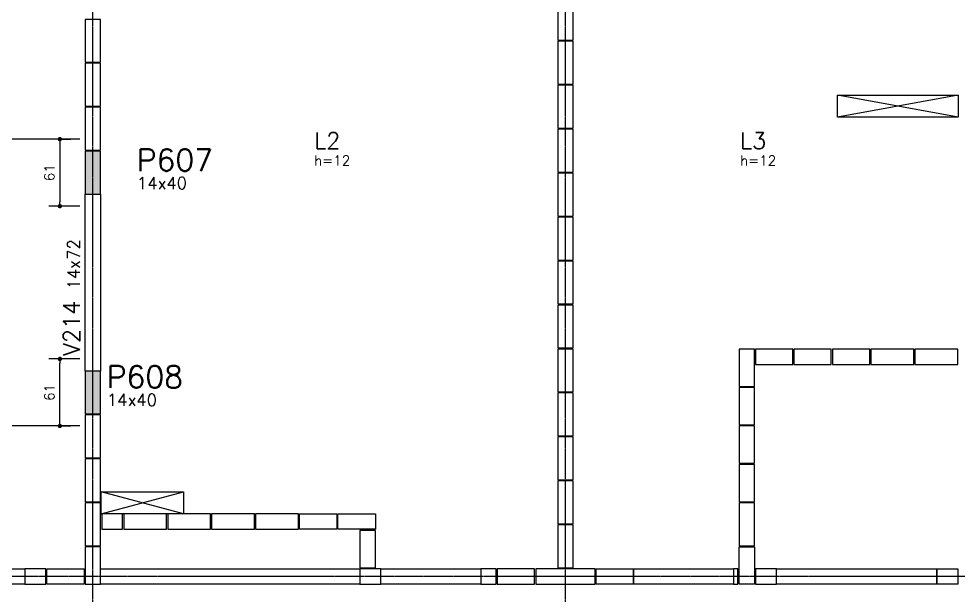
# Model space of a CAD drawing. Extents: x -856 to 20282, y 14720 to 28231.
# Drawn here: x 17952 to 18807, y 15998 to 16523 of the extents above; entities that cross this region are included whole.
import ezdxf

# ---------------------------------------------------------------- set-up
doc = ezdxf.new("R2010")
doc.units = 0
doc.linetypes.add('AXES', pattern=[0.54, 0.3, -0.08, 0.08, -0.08])
doc.layers.get('0').update_dxf_attribs({"linetype": 'CONTINUOUS'})
doc.layers.get('Defpoints').update_dxf_attribs({"linetype": 'CONTINUOUS'})
for name, color, linetype in [('00 - FELIPE', 2, 'CONTINUOUS'), ('EIXOS', 1, 'AXES'), ('H2', 252, 'CONTINUOUS'), ('L-D', 2, 'CONTINUOUS'), ('L-N', 4, 'CONTINUOUS'), ('P-D', 2, 'CONTINUOUS'), ('P-M', 5, 'CONTINUOUS'), ('PENA_1', 1, 'CONTINUOUS'), ('PENA_3', 3, 'CONTINUOUS'), ('PIL-N', 4, 'CONTINUOUS'), ('VIG-D', 2, 'CONTINUOUS'), ('VIG-N', 4, 'CONTINUOUS')]:
    doc.layers.add(name, color=color, linetype=linetype)
doc.styles.add('COTA', font='romans.shx')
doc.styles.get("Standard").update_dxf_attribs({"font": 'ROMANS.SHX'})
doc.styles.add('Texto1', font='romans.shx', dxfattribs={"height": 9})
doc.dimstyles.new('forma', dxfattribs={"dimscale": 5, "dimtxt": 1.8, "dimasz": 0.8, "dimexe": 2, "dimexo": 1, "dimgap": 1, "dimtad": 1, "dimdec": 1, "dimzin": 9, "dimdsep": 46, "dimtxsty": 'COTA', "dimblk1": 'DOT', "dimblk2": 'DOT', "dimsah": 1, "dimcen": 0, "dimdle": 1, "dimclrd": 256, "dimclre": 256, "dimclrt": 2, "dimadec": 0, "dimazin": 0, "dimtfac": 1, "dimtdec": 0, "dimtmove": 0, "dimatfit": 3, "dimfxl": 1, "dimtolj": 1, "dimtzin": 0, "dimarcsym": 0})

# ---------------------------------------------------------------- blocks, each defined once
blk = doc.blocks.new('A$Cf9bf1722')
for points in [[(1084.5, -159), (1194.5, -159), (1194.5, -179), (1084.5, -179)], [(414.5, -520), (489.5, -520), (489.5, -540), (414.5, -540)]]:
    blk.add_lwpolyline(points, close=True)
at = {"layer": 'PENA_1'}
for p, q in [((1194.5, -159), (1084.5, -179)), ((1194.5, -179), (1084.5, -159)), ((489.5, -540), (414.5, -520)), ((414.5, -540), (489.5, -520))]:
    blk.add_line(p, q, dxfattribs=at)
blk = doc.blocks.new('_Dot')
at = {"color": 0, "linetype": 'ByBlock', "lineweight": -2}
blk.add_line((-0.5, 0), (-1, 0), dxfattribs=at)
at = {"color": 0, "linetype": 'ByBlock', "const_width": 0.5}
blk.add_lwpolyline([(-0.25, 0, 1), (0.25, 0, 1)], format="xyb", close=True, dxfattribs=at)
blk = doc.blocks.new('*D1140')
at = {"layer": '00 - FELIPE', "lineweight": -2, "transparency": 16777216}
for p, q in [((18007.43, 16413.45), (17925.36, 16413.45)), ((17935.36, 16156.45), (17935.36, 16409.45)), ((18007.43, 16152.45), (17925.36, 16152.45))]:
    blk.add_line(p, q, dxfattribs=at)
at = {"layer": 'Defpoints', "color": 0, "transparency": 16777216}
for p in [(17935.36, 16413.45), (18012.43, 16413.45), (18012.43, 16152.45)]:
    blk.add_point(p, dxfattribs=at)
at = {"layer": '00 - FELIPE', "lineweight": -2, "transparency": 16777216, "xscale": 4, "yscale": 4, "zscale": 4}
for p, rotation in [((17935.36, 16413.45), 90), ((17935.36, 16152.45), 270)]:
    blk.add_blockref('_Dot', p, dxfattribs=dict(at, rotation=rotation))
at = {"layer": '00 - FELIPE', "color": 2, "transparency": 16777216, "insert": (17925.86, 16282.95), "char_height": 9, "attachment_point": 5, "rotation": 90, "style": 'COTA'}
blk.add_mtext('\\A1;261 ', dxfattribs=at)
blk = doc.blocks.new('*D1141')
at = {"layer": '00 - FELIPE', "lineweight": -2, "transparency": 16777216}
for p, q in [((17988.35, 16413.45), (17999.31, 16413.45)), ((17989.31, 16409.45), (17989.31, 16356.45)), ((18007.43, 16352.45), (17979.31, 16352.45))]:
    blk.add_line(p, q, dxfattribs=at)
at = {"layer": 'Defpoints', "color": 0, "transparency": 16777216}
for p in [(17983.35, 16413.45), (17989.31, 16352.45), (18012.43, 16352.45)]:
    blk.add_point(p, dxfattribs=at)
at = {"layer": '00 - FELIPE', "lineweight": -2, "transparency": 16777216, "xscale": 4, "yscale": 4, "zscale": 4}
for p, rotation in [((17989.31, 16413.45), 90), ((17989.31, 16352.45), 270)]:
    blk.add_blockref('_Dot', p, dxfattribs=dict(at, rotation=rotation))
at = {"layer": '00 - FELIPE', "color": 2, "transparency": 16777216, "insert": (17979.81, 16382.95), "char_height": 9, "attachment_point": 5, "rotation": 90, "style": 'COTA'}
blk.add_mtext('\\A1;61 ', dxfattribs=at)
blk = doc.blocks.new('*D1142')
at = {"layer": '00 - FELIPE', "lineweight": -2, "transparency": 16777216}
for p, q in [((18007.43, 16213.45), (17979.31, 16213.45)), ((17989.31, 16156.45), (17989.31, 16209.45)), ((17988.35, 16152.45), (17999.31, 16152.45))]:
    blk.add_line(p, q, dxfattribs=at)
at = {"layer": 'Defpoints', "color": 0, "transparency": 16777216}
for p in [(17989.31, 16213.45), (18012.43, 16213.45), (17983.35, 16152.45)]:
    blk.add_point(p, dxfattribs=at)
at = {"layer": '00 - FELIPE', "lineweight": -2, "transparency": 16777216, "xscale": 4, "yscale": 4, "zscale": 4}
for p, rotation in [((17989.31, 16213.45), 90), ((17989.31, 16152.45), 270)]:
    blk.add_blockref('_Dot', p, dxfattribs=dict(at, rotation=rotation))
at = {"layer": '00 - FELIPE', "color": 2, "transparency": 16777216, "insert": (17979.81, 16182.95), "char_height": 9, "attachment_point": 5, "rotation": 90, "style": 'COTA'}
blk.add_mtext('\\A1;61 ', dxfattribs=at)

msp = doc.modelspace()

# ---------------------------------------------------------------- hatches: boundary and pattern name
at = {"layer": 'H2'}
for points in [[(18012.43, 16363.45), (18026.43, 16363.45), (18026.43, 16402.45), (18012.43, 16402.45)], [(18012.43, 16163.45), (18026.43, 16163.45), (18026.43, 16202.45), (18012.43, 16202.45)]]:
    msp.add_hatch(color=256, dxfattribs=at).paths.add_polyline_path(points)

# ---------------------------------------------------------------- linework, layer by layer
for points in [[(18442.43, 16542.45), (18442.43, 16503.45), (18456.43, 16503.45), (18456.43, 16542.45), (18442.43, 16542.45)], [(18012.43, 16522.45), (18012.43, 16483.45), (18026.43, 16483.45), (18026.43, 16522.45), (18012.43, 16522.45)], [(18442.43, 16502.45), (18442.43, 16463.45), (18456.43, 16463.45), (18456.43, 16502.45), (18442.43, 16502.45)], [(18012.43, 16482.45), (18012.43, 16443.45), (18026.43, 16443.45), (18026.43, 16482.45), (18012.43, 16482.45)], [(18442.43, 16462.45), (18442.43, 16423.45), (18456.43, 16423.45), (18456.43, 16462.45), (18442.43, 16462.45)], [(18012.43, 16442.45), (18012.43, 16403.45), (18026.43, 16403.45), (18026.43, 16442.45), (18012.43, 16442.45)], [(18442.43, 16422.45), (18442.43, 16383.45), (18456.43, 16383.45), (18456.43, 16422.45), (18442.43, 16422.45)], [(18442.43, 16382.45), (18442.43, 16343.45), (18456.43, 16343.45), (18456.43, 16382.45), (18442.43, 16382.45)], [(18442.43, 16342.45), (18442.43, 16303.45), (18456.43, 16303.45), (18456.43, 16342.45), (18442.43, 16342.45)], [(18442.43, 16302.45), (18442.43, 16263.45), (18456.43, 16263.45), (18456.43, 16302.45), (18442.43, 16302.45)], [(18442.43, 16262.45), (18442.43, 16223.45), (18456.43, 16223.45), (18456.43, 16262.45), (18442.43, 16262.45)], [(18442.43, 16222.45), (18442.43, 16183.45), (18456.43, 16183.45), (18456.43, 16222.45), (18442.43, 16222.45)], [(18607.43, 16222.45), (18607.43, 16188.45), (18621.43, 16188.45), (18621.43, 16222.45), (18607.43, 16222.45)], [(18656.43, 16222.45), (18622.43, 16222.45), (18622.43, 16208.45), (18656.43, 16208.45), (18656.43, 16222.45)], [(18691.43, 16222.45), (18657.43, 16222.45), (18657.43, 16208.45), (18691.43, 16208.45), (18691.43, 16222.45)], [(18726.43, 16222.45), (18692.43, 16222.45), (18692.43, 16208.45), (18726.43, 16208.45), (18726.43, 16222.45)], [(18727.43, 16208.45), (18766.43, 16208.45), (18766.43, 16222.45), (18727.43, 16222.45), (18727.43, 16208.45)], [(18767.43, 16208.45), (18806.43, 16208.45), (18806.43, 16222.45), (18767.43, 16222.45), (18767.43, 16208.45)], [(18607.43, 16187.45), (18607.43, 16153.45), (18621.43, 16153.45), (18621.43, 16187.45), (18607.43, 16187.45)], [(18442.43, 16182.45), (18442.43, 16143.45), (18456.43, 16143.45), (18456.43, 16182.45), (18442.43, 16182.45)], [(18012.43, 16162.45), (18012.43, 16123.45), (18026.43, 16123.45), (18026.43, 16162.45), (18012.43, 16162.45)], [(18607.43, 16152.45), (18607.43, 16118.45), (18621.43, 16118.45), (18621.43, 16152.45), (18607.43, 16152.45)], [(18442.43, 16142.45), (18442.43, 16103.45), (18456.43, 16103.45), (18456.43, 16142.45), (18442.43, 16142.45)], [(18012.43, 16122.45), (18012.43, 16083.45), (18026.43, 16083.45), (18026.43, 16122.45), (18012.43, 16122.45)], [(18607.43, 16117.45), (18607.43, 16083.45), (18621.43, 16083.45), (18621.43, 16117.45), (18607.43, 16117.45)], [(18442.43, 16102.45), (18442.43, 16063.45), (18456.43, 16063.45), (18456.43, 16102.45), (18442.43, 16102.45)], [(18012.43, 16082.45), (18012.43, 16043.45), (18026.43, 16043.45), (18026.43, 16082.45), (18012.43, 16082.45)], [(18607.43, 16082.45), (18607.43, 16043.45), (18621.43, 16043.45), (18621.43, 16082.45), (18607.43, 16082.45)], [(18046.43, 16072.45), (18027.43, 16072.45), (18027.43, 16058.45), (18046.43, 16058.45), (18046.43, 16072.45)], [(18047.43, 16058.45), (18086.43, 16058.45), (18086.43, 16072.45), (18047.43, 16072.45), (18047.43, 16058.45)], [(18087.43, 16058.45), (18126.43, 16058.45), (18126.43, 16072.45), (18087.43, 16072.45), (18087.43, 16058.45)], [(18127.43, 16058.45), (18166.43, 16058.45), (18166.43, 16072.45), (18127.43, 16072.45), (18127.43, 16058.45)], [(18167.43, 16058.45), (18206.43, 16058.45), (18206.43, 16072.45), (18167.43, 16072.45), (18167.43, 16058.45)], [(18241.43, 16058.45), (18207.43, 16058.45), (18207.43, 16072.45), (18241.43, 16072.45), (18241.43, 16058.45)], [(18276.43, 16058.45), (18242.43, 16058.45), (18242.43, 16072.45), (18276.43, 16072.45), (18276.43, 16058.45)], [(18276.43, 16023.45), (18276.43, 16057.45), (18262.43, 16057.45), (18262.43, 16023.45), (18276.43, 16023.45)], [(18442.43, 16062.45), (18442.43, 16023.45), (18456.43, 16023.45), (18456.43, 16062.45), (18442.43, 16062.45)], [(18026.43, 16008.45), (18026.43, 16042.45), (18012.43, 16042.45), (18012.43, 16008.45), (18026.43, 16008.45)], [(18607.43, 16008.45), (18607.43, 16042.45), (18621.43, 16042.45), (18621.43, 16008.45), (18607.43, 16008.45)], [(17957.43, 16008.45), (17976.43, 16008.45), (17976.43, 16022.45), (17957.43, 16022.45), (17957.43, 16008.45)], [(17977.43, 16022.45), (18011.43, 16022.45), (18011.43, 16008.45), (17977.43, 16008.45), (17977.43, 16022.45)], [(18281.43, 16022.45), (18262.43, 16022.45), (18262.43, 16008.45), (18281.43, 16008.45), (18281.43, 16022.45)], [(18372.43, 16008.45), (18386.43, 16008.45), (18386.43, 16022.45), (18372.43, 16022.45), (18372.43, 16008.45)], [(18421.43, 16022.45), (18387.43, 16022.45), (18387.43, 16008.45), (18421.43, 16008.45), (18421.43, 16022.45)], [(18476.43, 16022.45), (18422.43, 16022.45), (18422.43, 16008.45), (18476.43, 16008.45), (18476.43, 16022.45)], [(18477.43, 16022.45), (18511.43, 16022.45), (18511.43, 16008.45), (18477.43, 16008.45), (18477.43, 16022.45)], [(18602.43, 16008.45), (18606.43, 16008.45), (18606.43, 16022.45), (18602.43, 16022.45), (18602.43, 16008.45)], [(18641.43, 16022.45), (18622.43, 16022.45), (18622.43, 16008.45), (18641.43, 16008.45), (18641.43, 16022.45)], [(18787.43, 16022.45), (18806.43, 16022.45), (18806.43, 16008.45), (18787.43, 16008.45), (18787.43, 16022.45)]]:
    msp.add_lwpolyline(points)
for points in [[(17866.43, 16022.45), (17957.43, 16022.45), (17957.43, 16008.45), (17866.43, 16008.45)], [(18026.43, 16022.45), (18262.43, 16022.45), (18262.43, 16008.45), (18026.43, 16008.45)], [(18281.43, 16022.45), (18372.43, 16022.45), (18372.43, 16008.45), (18281.43, 16008.45)], [(18511.43, 16022.45), (18602.43, 16022.45), (18602.43, 16008.45), (18511.43, 16008.45)], [(18641.43, 16022.45), (18787.43, 16022.45), (18787.43, 16008.45), (18641.43, 16008.45)]]:
    msp.add_lwpolyline(points, close=True)
at = {"layer": '00 - FELIPE'}
msp.add_lwpolyline([(18026.43, 16202.45), (18012.43, 16202.45), (18012.43, 16363.45), (18026.43, 16363.45)], close=True, dxfattribs=at)
at = {"layer": 'EIXOS', "color": 244, "true_color": 0x991b1e}
for p, q in [((18019.43, 15210.49), (18019.43, 16931.17)), ((18449.43, 15210.49), (18449.43, 16931.17)), ((20111.72, 16015.45), (17254.15, 16015.45))]:
    msp.add_line(p, q, dxfattribs=at)
at = {"layer": 'P-M', "linetype": 'Continuous'}
for points in [[(18012.43, 16363.45), (18026.43, 16363.45), (18026.43, 16402.45), (18012.43, 16402.45), (18012.43, 16363.45)], [(18012.43, 16163.45), (18026.43, 16163.45), (18026.43, 16202.45), (18012.43, 16202.45), (18012.43, 16163.45)]]:
    msp.add_lwpolyline(points, dxfattribs=at)
at = {"layer": 'PENA_3'}
for p, q in [((18012.43, 16202.45), (18012.43, 16363.45)), ((18026.43, 16363.45), (18026.43, 16202.45))]:
    msp.add_line(p, q, dxfattribs=at)

# ---------------------------------------------------------------- block references
msp.add_blockref('A$Cf9bf1722', (17612.43, 16612.45))

# ---------------------------------------------------------------- texts
at = {"layer": 'L-D', "style": 'Texto1'}
for p in [(18220.78, 16389.47), (18608.45, 16389.47)]:
    msp.add_text('h=12', height=9, dxfattribs=at).set_placement(p)
at = {"layer": 'L-N'}
for s, p in [('L2', (18220.78, 16404.47)), ('L3', (18608.45, 16404.47))]:
    msp.add_text(s, height=15, dxfattribs=at).set_placement(p)
at = {"layer": 'P-D', "linetype": 'Continuous'}
for p in [(18059.34, 16367.92), (18031.97, 16170.64)]:
    msp.add_text('14x40', height=11, dxfattribs=at).set_placement(p)
at = {"layer": 'PIL-N', "linetype": 'Continuous'}
for s, p in [('P607', (18059.34, 16384.42)), ('P608', (18031.97, 16187.14))]:
    msp.add_text(s, height=20, dxfattribs=at).set_placement(p)
at = {"layer": 'VIG-D', "linetype": 'Continuous'}
msp.add_text('14x72', height=11, rotation=90, dxfattribs=at).set_placement((18007.36, 16276.71))
at = {"layer": 'VIG-N', "linetype": 'Continuous'}
msp.add_text('V214', height=15, rotation=90, dxfattribs=at).set_placement((18007.36, 16216.28))

# ---------------------------------------------------------------- dimensions: what is measured, and where the dimension line sits
at = {"layer": '00 - FELIPE'}
for base, p1, p2, angle, picture, middle in [((17935.36, 16413.45), (18012.43, 16152.45), (18012.43, 16413.45), 90, '*D1140', (17925.86, 16282.95)), ((17989.31, 16352.45), (17983.35, 16413.45), (18012.43, 16352.45), 90, '*D1141', (17979.81, 16382.95)), ((17989.31, 16213.45), (17983.35, 16152.45), (18012.43, 16213.45), 270, '*D1142', (17979.81, 16182.95))]:
    dim = msp.add_linear_dim(base=base, p1=p1, p2=p2, angle=angle, dimstyle='forma', override={"dimpost": ' '}, dxfattribs=at)
    dim.commit()
    dim.dimension.update_dxf_attribs({"geometry": picture, "text_midpoint": middle})

doc.saveas('drawing.dxf')
